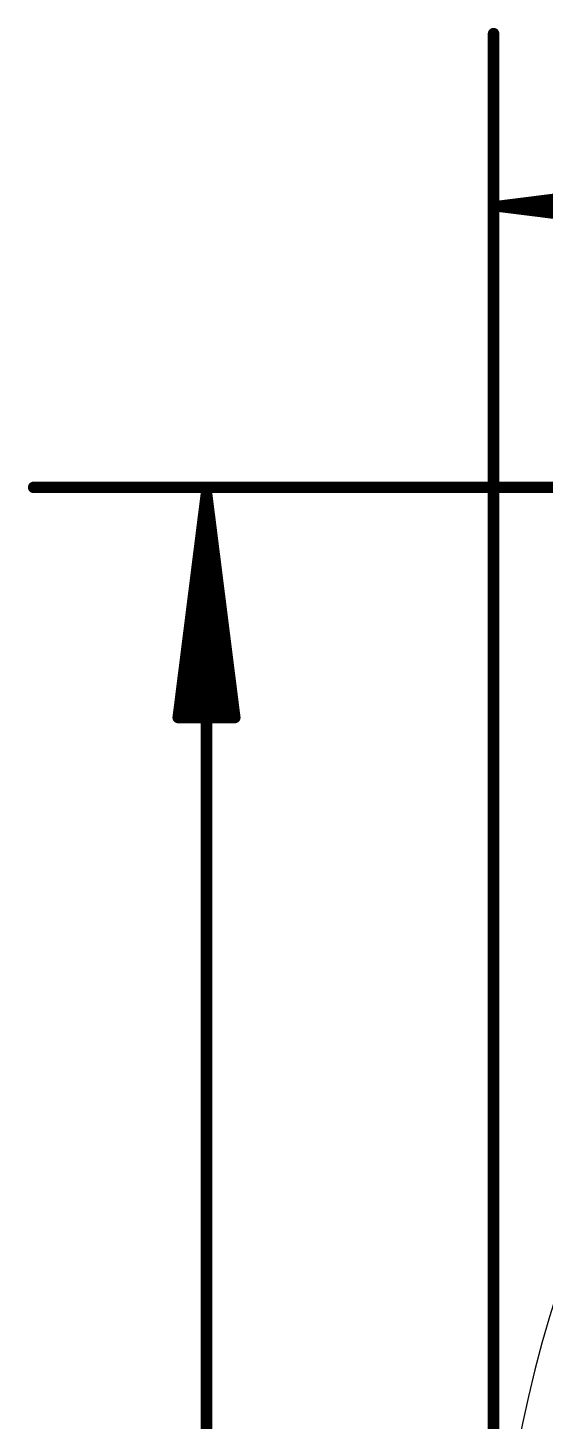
# Model space of a CAD drawing. Extents: x -19.6 to 14, y -19.9 to 18.9.
# Drawn here: x -19.29 to -13.45, y 2.85 to 18.59 of the extents above; entities that cross this region are included whole.
import ezdxf

# ---------------------------------------------------------------- set-up
doc = ezdxf.new("R2010")
doc.units = 0
doc.layers.add('20', color=53, linetype='CONTINUOUS')
doc.layers.add('47', color=253, linetype='CONTINUOUS')

msp = doc.modelspace()

# ---------------------------------------------------------------- linework, layer by layer
at = {"layer": '20'}
msp.add_arc((0, -0.0023), 13.9929, 105.8, 74.2, dxfattribs=at)
at = {"layer": '47', "const_width": 0.13}
for points in [[(-14.0335, 0.127), (-14.0335, 18.5235)], [(-13.9685, 16.5735), (-11.4335, 16.8927)], [(-13.9685, 16.5735), (-11.4335, 16.8335)], [(-13.9685, 16.5735), (-11.4335, 16.7035)], [(-13.9685, 16.5735), (13.905, 16.5735)], [(-11.4335, 16.2543), (-13.9685, 16.5735)], [(-11.4335, 16.4435), (-13.9685, 16.5735)], [(-11.4335, 16.3135), (-13.9685, 16.5735)], [(-0.127, 13.3985), (-19.222, 13.3985)], [(-17.272, 13.3335), (-17.5912, 10.7985)], [(-17.272, 13.3335), (-17.532, 10.7985)], [(-17.272, 13.3335), (-17.402, 10.7985)], [(-17.272, -13.9685), (-17.272, 13.3335)], [(-16.9528, 10.7985), (-17.272, 13.3335)], [(-17.142, 10.7985), (-17.272, 13.3335)], [(-17.012, 10.7985), (-17.272, 13.3335)], [(-17.5912, 10.7985), (-16.9528, 10.7985)]]:
    msp.add_lwpolyline(points, dxfattribs=at)
at = {"layer": '47', "const_width": 0.065}
for points in [[(-14.001, 18.5235, 1), (-14.066, 18.5235)], [(-13.9685, 16.606, 1), (-13.9685, 16.541)], [(-13.9644, 16.6057, 1), (-13.9726, 16.5413)], [(-13.9702, 16.606, 1), (-13.9668, 16.541)], [(-13.9668, 16.606, 1), (-13.9702, 16.541)], [(-13.9652, 16.6058, 1), (-13.9718, 16.5412)], [(-13.9718, 16.6058, 1), (-13.9652, 16.5412)], [(-13.9726, 16.6057, 1), (-13.9644, 16.5413)], [(-19.222, 13.431, 1), (-19.222, 13.366)], [(-17.2395, 13.3335, 1), (-17.3045, 13.3335)], [(-17.2398, 13.3376, 1), (-17.3042, 13.3294)], [(-17.2395, 13.3318, 1), (-17.3045, 13.3352)], [(-17.2395, 13.3352, 1), (-17.3045, 13.3318)], [(-17.2397, 13.3368, 1), (-17.3043, 13.3302)], [(-17.2397, 13.3302, 1), (-17.3043, 13.3368)], [(-17.2398, 13.3294, 1), (-17.3042, 13.3376)], [(-17.5912, 10.831, 1), (-17.5912, 10.766)], [(-16.9528, 10.766, 1), (-16.9528, 10.831)], [(-17.6235, 10.8026, 1), (-17.559, 10.7944)], [(-17.5643, 10.8018, 1), (-17.4997, 10.7952)], [(-17.4345, 10.8002, 1), (-17.3695, 10.7968)], [(-17.1745, 10.7968, 1), (-17.1095, 10.8002)], [(-17.0443, 10.7952, 1), (-16.9797, 10.8018)], [(-16.985, 10.7944, 1), (-16.9205, 10.8026)]]:
    msp.add_lwpolyline(points, format="xyb", dxfattribs=at)

doc.saveas('drawing.dxf')
